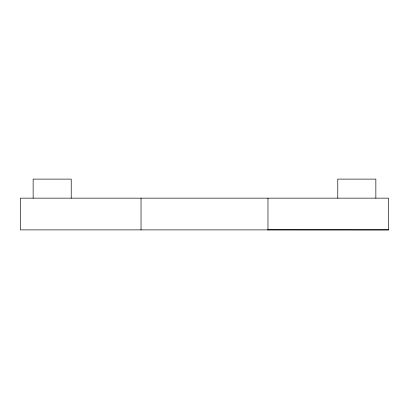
<?xml version="1.0" encoding="UTF-8"?>
<svg xmlns="http://www.w3.org/2000/svg" width="409" height="409" viewBox="0 0 409 409"><rect width="100%" height="100%" fill="white"/><g stroke="black" fill="none" stroke-linecap="round" stroke-linejoin="round"><path stroke-width="0.61" d="M267.967 229.822L388.55 229.884L388.55 198.15L20.45 198.15L20.45 229.884L388.55 229.884M375.856 198.15L375.856 179.111L337.778 179.111L337.778 198.15M267.967 198.15L267.967 229.884M141.033 198.15L141.033 229.884M71.222 198.15L71.222 179.111L33.144 179.111L33.144 198.15"/></g></svg>
